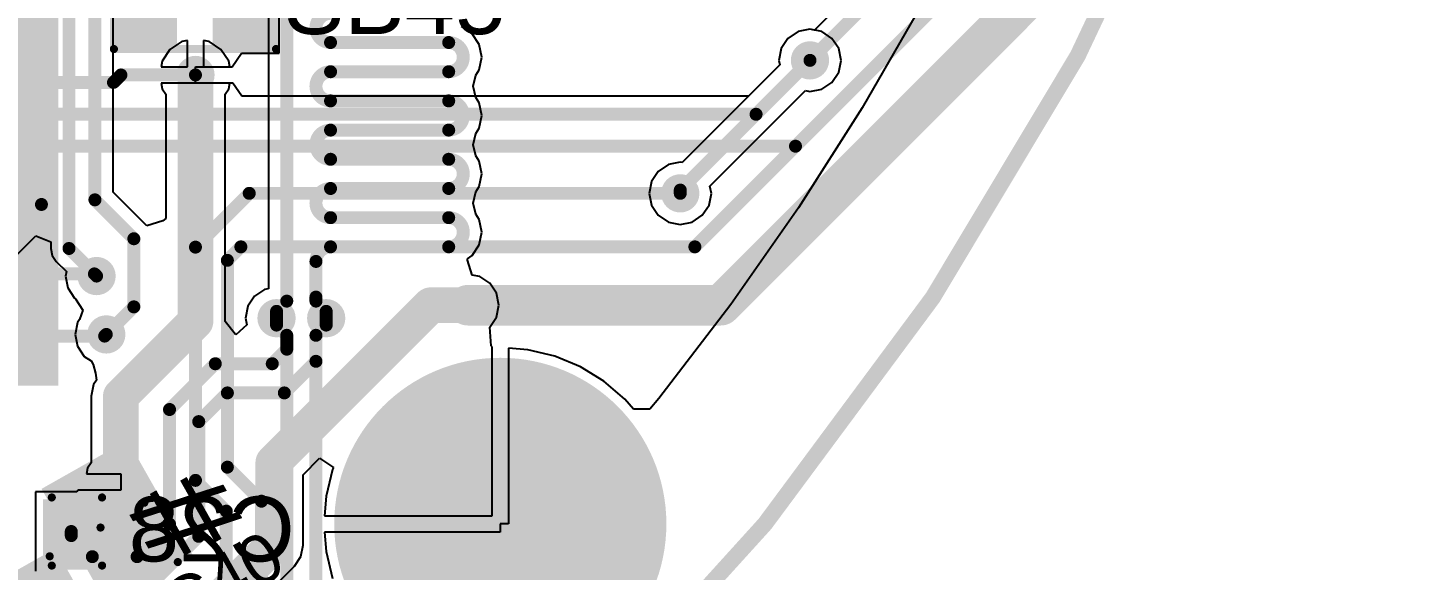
# Model space of a CAD drawing. Header units: millimetres. Extents: x -0.71 to 2.98, y -0.65 to 2.9.
# Drawn here: x 2.117 to 2.978, y -0.025 to 0.309 of the extents above; entities that cross this region are included whole.
import ezdxf

# ---------------------------------------------------------------- set-up
doc = ezdxf.new("R2010")
doc.units = ezdxf.units.MM
doc.header["$MEASUREMENT"] = 0
for name, color, linetype in [('BottomLayer', 5, 'Continuous'), ('BottomOverlay', 54, 'Continuous'), ('BottomPaste', 16, 'Continuous'), ('BottomSolder', 6, 'Continuous'), ('Mechanical2', 216, 'Continuous'), ('MultiLayer', 9, 'Continuous'), ('PadHoleLayer', 156, 'Continuous'), ('TopLayer', 1, 'Continuous'), ('TopOverlay', 2, 'Continuous'), ('TopPaste', 8, 'Continuous'), ('TopSolder', 216, 'Continuous'), ('ViaHoleLayer', 16, 'Continuous')]:
    doc.layers.add(name, color=color, linetype=linetype)
doc.styles.add('Arial', font='', dxfattribs={"height": 0.2})
doc.styles.get('Arial').set_extended_font_data('Arial')

# ---------------------------------------------------------------- blocks, each defined once
blk = doc.blocks.new('CAP_0603_172')
at = {"layer": 'TopLayer'}
for points in [[(-0.015, 0.0175), (-0.015, -0.0175), (-0.045, -0.0175), (-0.045, 0.0175)], [(0.045, 0.0175), (0.045, -0.0175), (0.015, -0.0175), (0.015, 0.0175)]]:
    blk.add_hatch(color=1, dxfattribs=at).paths.add_polyline_path(points)
at = {"layer": 'TopPaste'}
for points in [[(-0.015, 0.0175), (-0.015, -0.0175), (-0.045, -0.0175), (-0.045, 0.0175)], [(0.045, 0.0175), (0.045, -0.0175), (0.015, -0.0175), (0.015, 0.0175)]]:
    blk.add_hatch(color=8, dxfattribs=at).paths.add_polyline_path(points)
at = {"layer": 'TopSolder'}
for points in [[(-0.01264, 0.01986), (-0.01264, -0.01986), (-0.04736, -0.01986), (-0.04736, 0.01986)], [(0.04736, 0.01986), (0.04736, -0.01986), (0.01264, -0.01986), (0.01264, 0.01986)]]:
    blk.add_hatch(color=216, dxfattribs=at).paths.add_polyline_path(points)
at = {"layer": 'TopOverlay', "const_width": 0.005}
for points in [[(-0.049, 0.021), (-0.049, -0.021)], [(-0.049, 0.021), (-0.018, 0.021)], [(0.018, 0.021), (0.049, 0.021)], [(0.049, 0.021), (0.049, -0.021)], [(-0.049, -0.021), (-0.018, -0.021)], [(0.018, -0.021), (0.049, -0.021)]]:
    blk.add_lwpolyline(points, dxfattribs=at)
at = {"layer": 'TopOverlay', "const_width": 0.0025}
for points in [[(-0.05025, 0.021, 1), (-0.04775, 0.021, 1)], [(-0.05025, 0.021, 1), (-0.04775, 0.021, 1)], [(-0.01925, 0.021, 1), (-0.01675, 0.021, 1)], [(0.01675, 0.021, 1), (0.01925, 0.021, 1)], [(0.04775, 0.021, 1), (0.05025, 0.021, 1)], [(0.04775, 0.021, 1), (0.05025, 0.021, 1)], [(-0.05025, -0.021, 1), (-0.04775, -0.021, 1)], [(-0.05025, -0.021, 1), (-0.04775, -0.021, 1)], [(-0.01925, -0.021, 1), (-0.01675, -0.021, 1)], [(0.01675, -0.021, 1), (0.01925, -0.021, 1)], [(0.04775, -0.021, 1), (0.05025, -0.021, 1)], [(0.04775, -0.021, 1), (0.05025, -0.021, 1)]]:
    blk.add_lwpolyline(points, format="xyb", close=True, dxfattribs=at)
blk = doc.blocks.new('CAP_0603_B_178')
at = {"layer": 'BottomLayer'}
for points in [[(-0.045, -0.0175), (-0.045, 0.0175), (-0.015, 0.0175), (-0.015, -0.0175)], [(0.015, -0.0175), (0.015, 0.0175), (0.045, 0.0175), (0.045, -0.0175)]]:
    blk.add_hatch(color=5, dxfattribs=at).paths.add_polyline_path(points)
at = {"layer": 'BottomPaste'}
for points in [[(-0.045, -0.0175), (-0.045, 0.0175), (-0.015, 0.0175), (-0.015, -0.0175)], [(0.015, -0.0175), (0.015, 0.0175), (0.045, 0.0175), (0.045, -0.0175)]]:
    blk.add_hatch(color=16, dxfattribs=at).paths.add_polyline_path(points)
at = {"layer": 'BottomSolder'}
for points in [[(-0.04736, -0.01986), (-0.04736, 0.01986), (-0.01264, 0.01986), (-0.01264, -0.01986)], [(0.01264, -0.01986), (0.01264, 0.01986), (0.04736, 0.01986), (0.04736, -0.01986)]]:
    blk.add_hatch(color=6, dxfattribs=at).paths.add_polyline_path(points)
at = {"layer": 'BottomOverlay', "const_width": 0.005}
for points in [[(-0.018, 0.021), (-0.049, 0.021)], [(-0.049, 0.021), (-0.049, -0.021)], [(0.049, 0.021), (0.018, 0.021)], [(0.049, 0.021), (0.049, -0.021)], [(-0.018, -0.021), (-0.049, -0.021)], [(0.049, -0.021), (0.018, -0.021)]]:
    blk.add_lwpolyline(points, dxfattribs=at)
at = {"layer": 'BottomOverlay', "const_width": 0.0025}
for points in [[(-0.05025, 0.021, 1), (-0.04775, 0.021, 1)], [(-0.05025, 0.021, 1), (-0.04775, 0.021, 1)], [(-0.01925, 0.021, 1), (-0.01675, 0.021, 1)], [(0.01675, 0.021, 1), (0.01925, 0.021, 1)], [(0.04775, 0.021, 1), (0.05025, 0.021, 1)], [(0.04775, 0.021, 1), (0.05025, 0.021, 1)], [(-0.05025, -0.021, 1), (-0.04775, -0.021, 1)], [(-0.05025, -0.021, 1), (-0.04775, -0.021, 1)], [(-0.01925, -0.021, 1), (-0.01675, -0.021, 1)], [(0.01675, -0.021, 1), (0.01925, -0.021, 1)], [(0.04775, -0.021, 1), (0.05025, -0.021, 1)], [(0.04775, -0.021, 1), (0.05025, -0.021, 1)]]:
    blk.add_lwpolyline(points, format="xyb", close=True, dxfattribs=at)
blk = doc.blocks.new('PCM1865DBTR_249')
at = {"layer": 'TopLayer'}
for points in [[(-0.1437, 0.1437), (-0.08465, 0.1437), (-0.08465, 0.13189), (-0.1437, 0.13189)], [(0.1437, 0.13189), (0.08465, 0.13189), (0.08465, 0.1437), (0.1437, 0.1437)], [(-0.1437, 0.12402), (-0.08465, 0.12402), (-0.08465, 0.1122), (-0.1437, 0.1122)], [(0.1437, 0.1122), (0.08465, 0.1122), (0.08465, 0.12402), (0.1437, 0.12402)], [(-0.1437, 0.10433), (-0.08465, 0.10433), (-0.08465, 0.09252), (-0.1437, 0.09252)], [(0.1437, 0.09252), (0.08465, 0.09252), (0.08465, 0.10433), (0.1437, 0.10433)], [(-0.1437, 0.08465), (-0.08465, 0.08465), (-0.08465, 0.07283), (-0.1437, 0.07283)], [(0.1437, 0.07283), (0.08465, 0.07283), (0.08465, 0.08465), (0.1437, 0.08465)], [(-0.1437, 0.06496), (-0.08465, 0.06496), (-0.08465, 0.05315), (-0.1437, 0.05315)], [(0.1437, 0.05315), (0.08465, 0.05315), (0.08465, 0.06496), (0.1437, 0.06496)], [(-0.1437, 0.04528), (-0.08465, 0.04528), (-0.08465, 0.03346), (-0.1437, 0.03346)], [(0.1437, 0.03346), (0.08465, 0.03346), (0.08465, 0.04528), (0.1437, 0.04528)], [(-0.1437, 0.02559), (-0.08465, 0.02559), (-0.08465, 0.01378), (-0.1437, 0.01378)], [(0.1437, 0.01378), (0.08465, 0.01378), (0.08465, 0.02559), (0.1437, 0.02559)], [(-0.1437, 0.00591), (-0.08465, 0.00591), (-0.08465, -0.00591), (-0.1437, -0.00591)], [(0.1437, -0.00591), (0.08465, -0.00591), (0.08465, 0.00591), (0.1437, 0.00591)], [(-0.1437, -0.01378), (-0.08465, -0.01378), (-0.08465, -0.02559), (-0.1437, -0.02559)], [(0.1437, -0.02559), (0.08465, -0.02559), (0.08465, -0.01378), (0.1437, -0.01378)], [(-0.1437, -0.03346), (-0.08465, -0.03346), (-0.08465, -0.04528), (-0.1437, -0.04528)], [(0.1437, -0.04528), (0.08465, -0.04528), (0.08465, -0.03346), (0.1437, -0.03346)], [(-0.1437, -0.05315), (-0.08465, -0.05315), (-0.08465, -0.06496), (-0.1437, -0.06496)], [(0.1437, -0.06496), (0.08465, -0.06496), (0.08465, -0.05315), (0.1437, -0.05315)], [(-0.1437, -0.07283), (-0.08465, -0.07283), (-0.08465, -0.08465), (-0.1437, -0.08465)], [(0.1437, -0.08465), (0.08465, -0.08465), (0.08465, -0.07283), (0.1437, -0.07283)], [(-0.1437, -0.09252), (-0.08465, -0.09252), (-0.08465, -0.10433), (-0.1437, -0.10433)], [(0.1437, -0.10433), (0.08465, -0.10433), (0.08465, -0.09252), (0.1437, -0.09252)], [(-0.1437, -0.1122), (-0.08465, -0.1122), (-0.08465, -0.12402), (-0.1437, -0.12402)], [(0.1437, -0.12402), (0.08465, -0.12402), (0.08465, -0.1122), (0.1437, -0.1122)], [(-0.08465, -0.1437), (-0.1437, -0.1437), (-0.1437, -0.13189), (-0.08465, -0.13189)], [(0.1437, -0.1437), (0.08465, -0.1437), (0.08465, -0.13189), (0.1437, -0.13189)]]:
    blk.add_hatch(color=1, dxfattribs=at).paths.add_polyline_path(points)
at = {"layer": 'TopPaste'}
for points in [[(-0.1437, 0.1437), (-0.08465, 0.1437), (-0.08465, 0.13189), (-0.1437, 0.13189)], [(0.1437, 0.13189), (0.08465, 0.13189), (0.08465, 0.1437), (0.1437, 0.1437)], [(-0.1437, 0.12402), (-0.08465, 0.12402), (-0.08465, 0.1122), (-0.1437, 0.1122)], [(0.1437, 0.1122), (0.08465, 0.1122), (0.08465, 0.12402), (0.1437, 0.12402)], [(-0.1437, 0.10433), (-0.08465, 0.10433), (-0.08465, 0.09252), (-0.1437, 0.09252)], [(0.1437, 0.09252), (0.08465, 0.09252), (0.08465, 0.10433), (0.1437, 0.10433)], [(-0.1437, 0.08465), (-0.08465, 0.08465), (-0.08465, 0.07283), (-0.1437, 0.07283)], [(0.1437, 0.07283), (0.08465, 0.07283), (0.08465, 0.08465), (0.1437, 0.08465)], [(-0.1437, 0.06496), (-0.08465, 0.06496), (-0.08465, 0.05315), (-0.1437, 0.05315)], [(0.1437, 0.05315), (0.08465, 0.05315), (0.08465, 0.06496), (0.1437, 0.06496)], [(-0.1437, 0.04528), (-0.08465, 0.04528), (-0.08465, 0.03346), (-0.1437, 0.03346)], [(0.1437, 0.03346), (0.08465, 0.03346), (0.08465, 0.04528), (0.1437, 0.04528)], [(-0.1437, 0.02559), (-0.08465, 0.02559), (-0.08465, 0.01378), (-0.1437, 0.01378)], [(0.1437, 0.01378), (0.08465, 0.01378), (0.08465, 0.02559), (0.1437, 0.02559)], [(-0.1437, 0.00591), (-0.08465, 0.00591), (-0.08465, -0.00591), (-0.1437, -0.00591)], [(0.1437, -0.00591), (0.08465, -0.00591), (0.08465, 0.00591), (0.1437, 0.00591)], [(-0.1437, -0.01378), (-0.08465, -0.01378), (-0.08465, -0.02559), (-0.1437, -0.02559)], [(0.1437, -0.02559), (0.08465, -0.02559), (0.08465, -0.01378), (0.1437, -0.01378)], [(-0.1437, -0.03346), (-0.08465, -0.03346), (-0.08465, -0.04528), (-0.1437, -0.04528)], [(0.1437, -0.04528), (0.08465, -0.04528), (0.08465, -0.03346), (0.1437, -0.03346)], [(-0.1437, -0.05315), (-0.08465, -0.05315), (-0.08465, -0.06496), (-0.1437, -0.06496)], [(0.1437, -0.06496), (0.08465, -0.06496), (0.08465, -0.05315), (0.1437, -0.05315)], [(-0.1437, -0.07283), (-0.08465, -0.07283), (-0.08465, -0.08465), (-0.1437, -0.08465)], [(0.1437, -0.08465), (0.08465, -0.08465), (0.08465, -0.07283), (0.1437, -0.07283)], [(-0.1437, -0.09252), (-0.08465, -0.09252), (-0.08465, -0.10433), (-0.1437, -0.10433)], [(0.1437, -0.10433), (0.08465, -0.10433), (0.08465, -0.09252), (0.1437, -0.09252)], [(-0.1437, -0.1122), (-0.08465, -0.1122), (-0.08465, -0.12402), (-0.1437, -0.12402)], [(0.1437, -0.12402), (0.08465, -0.12402), (0.08465, -0.1122), (0.1437, -0.1122)], [(-0.08465, -0.1437), (-0.1437, -0.1437), (-0.1437, -0.13189), (-0.08465, -0.13189)], [(0.1437, -0.1437), (0.08465, -0.1437), (0.08465, -0.13189), (0.1437, -0.13189)]]:
    blk.add_hatch(color=8, dxfattribs=at).paths.add_polyline_path(points)
at = {"layer": 'TopSolder'}
for points in [[(-0.1477, 0.1477), (-0.08065, 0.1477), (-0.08065, 0.12789), (-0.1477, 0.12789)], [(0.1477, 0.12789), (0.08065, 0.12789), (0.08065, 0.1477), (0.1477, 0.1477)], [(-0.1477, 0.12802), (-0.08065, 0.12802), (-0.08065, 0.1082), (-0.1477, 0.1082)], [(0.1477, 0.1082), (0.08065, 0.1082), (0.08065, 0.12802), (0.1477, 0.12802)], [(-0.1477, 0.10833), (-0.08065, 0.10833), (-0.08065, 0.08852), (-0.1477, 0.08852)], [(0.1477, 0.08852), (0.08065, 0.08852), (0.08065, 0.10833), (0.1477, 0.10833)], [(-0.1477, 0.08865), (-0.08065, 0.08865), (-0.08065, 0.06883), (-0.1477, 0.06883)], [(0.1477, 0.06883), (0.08065, 0.06883), (0.08065, 0.08865), (0.1477, 0.08865)], [(-0.1477, 0.06896), (-0.08065, 0.06896), (-0.08065, 0.04915), (-0.1477, 0.04915)], [(0.1477, 0.04915), (0.08065, 0.04915), (0.08065, 0.06896), (0.1477, 0.06896)], [(-0.1477, 0.04928), (-0.08065, 0.04928), (-0.08065, 0.02946), (-0.1477, 0.02946)], [(0.1477, 0.02946), (0.08065, 0.02946), (0.08065, 0.04928), (0.1477, 0.04928)], [(-0.1477, 0.02959), (-0.08065, 0.02959), (-0.08065, 0.00978), (-0.1477, 0.00978)], [(0.1477, 0.00978), (0.08065, 0.00978), (0.08065, 0.02959), (0.1477, 0.02959)], [(-0.1477, 0.00991), (-0.08065, 0.00991), (-0.08065, -0.00991), (-0.1477, -0.00991)], [(0.1477, -0.00991), (0.08065, -0.00991), (0.08065, 0.00991), (0.1477, 0.00991)], [(-0.1477, -0.00978), (-0.08065, -0.00978), (-0.08065, -0.02959), (-0.1477, -0.02959)], [(0.1477, -0.02959), (0.08065, -0.02959), (0.08065, -0.00978), (0.1477, -0.00978)], [(-0.1477, -0.02946), (-0.08065, -0.02946), (-0.08065, -0.04928), (-0.1477, -0.04928)], [(0.1477, -0.04928), (0.08065, -0.04928), (0.08065, -0.02946), (0.1477, -0.02946)], [(-0.1477, -0.04915), (-0.08065, -0.04915), (-0.08065, -0.06896), (-0.1477, -0.06896)], [(0.1477, -0.06896), (0.08065, -0.06896), (0.08065, -0.04915), (0.1477, -0.04915)], [(-0.1477, -0.06883), (-0.08065, -0.06883), (-0.08065, -0.08865), (-0.1477, -0.08865)], [(0.1477, -0.08865), (0.08065, -0.08865), (0.08065, -0.06883), (0.1477, -0.06883)], [(-0.1477, -0.08852), (-0.08065, -0.08852), (-0.08065, -0.10833), (-0.1477, -0.10833)], [(0.1477, -0.10833), (0.08065, -0.10833), (0.08065, -0.08852), (0.1477, -0.08852)], [(-0.1477, -0.1082), (-0.08065, -0.1082), (-0.08065, -0.12802), (-0.1477, -0.12802)], [(0.1477, -0.12802), (0.08065, -0.12802), (0.08065, -0.1082), (0.1477, -0.1082)], [(-0.08065, -0.1477), (-0.1477, -0.1477), (-0.1477, -0.12789), (-0.08065, -0.12789)], [(0.1477, -0.1477), (0.08065, -0.1477), (0.08065, -0.12789), (0.1477, -0.12789)]]:
    blk.add_hatch(color=216, dxfattribs=at).paths.add_polyline_path(points)
at = {"layer": 'TopOverlay', "const_width": 0.005}
for points in [[(-0.08, 0.155), (0.078, 0.155)], [(-0.08, -0.155), (0.078, -0.155)]]:
    blk.add_lwpolyline(points, dxfattribs=at)
at = {"layer": 'TopOverlay'}
for points, const_width in [([(-0.08125, 0.155, 1), (-0.07875, 0.155, 1)], 0.0025), ([(0.07675, 0.155, 1), (0.07925, 0.155, 1)], 0.0025), ([(-0.15257, 0.1428, 1), (-0.15978, 0.1428, 1)], 0.01), ([(-0.16228, 0.1428, 1), (-0.15728, 0.1428, 1)], 0.005), ([(-0.15507, 0.1428, 1), (-0.15007, 0.1428, 1)], 0.005), ([(-0.08125, -0.155, 1), (-0.07875, -0.155, 1)], 0.0025), ([(0.07675, -0.155, 1), (0.07925, -0.155, 1)], 0.0025)]:
    blk.add_lwpolyline(points, format="xyb", close=True, dxfattribs=dict(at, const_width=const_width))
blk = doc.blocks.new('SOLDER_BRIDGE_258')
at = {"layer": 'TopLayer'}
for points in [[(-0.045, -0.0175), (-0.045, 0.0175), (-0.015, 0.0175), (-0.015, -0.0175)], [(0.015, -0.0175), (0.015, 0.0175), (0.045, 0.0175), (0.045, -0.0175)]]:
    blk.add_hatch(color=1, dxfattribs=at).paths.add_polyline_path(points)
at = {"layer": 'TopPaste'}
for points in [[(-0.045, -0.0175), (-0.045, 0.0175), (-0.015, 0.0175), (-0.015, -0.0175)], [(0.015, -0.0175), (0.015, 0.0175), (0.045, 0.0175), (0.045, -0.0175)]]:
    blk.add_hatch(color=8, dxfattribs=at).paths.add_polyline_path(points)
at = {"layer": 'TopSolder'}
for points in [[(-0.049, -0.0215), (-0.049, 0.0215), (-0.011, 0.0215), (-0.011, -0.0215)], [(0.011, -0.0215), (0.011, 0.0215), (0.049, 0.0215), (0.049, -0.0215)]]:
    blk.add_hatch(color=216, dxfattribs=at).paths.add_polyline_path(points)
at = {"layer": 'TopOverlay', "const_width": 0.005}
for points in [[(-0.05, 0.022), (-0.05, -0.022)], [(0.05, 0.022), (-0.05, 0.022)], [(0.05, 0.022), (0.05, -0.022)], [(0.05, -0.022), (-0.05, -0.022)]]:
    blk.add_lwpolyline(points, dxfattribs=at)
at = {"layer": 'TopOverlay', "const_width": 0.0025}
for points in [[(-0.05125, 0.022, 1), (-0.04875, 0.022, 1)], [(-0.05125, 0.022, 1), (-0.04875, 0.022, 1)], [(0.04875, 0.022, 1), (0.05125, 0.022, 1)], [(0.04875, 0.022, 1), (0.05125, 0.022, 1)], [(-0.05125, -0.022, 1), (-0.04875, -0.022, 1)], [(-0.05125, -0.022, 1), (-0.04875, -0.022, 1)], [(0.04875, -0.022, 1), (0.05125, -0.022, 1)], [(0.04875, -0.022, 1), (0.05125, -0.022, 1)]]:
    blk.add_lwpolyline(points, format="xyb", close=True, dxfattribs=at)

msp = doc.modelspace()

# ---------------------------------------------------------------- hatches: boundary and pattern name
at = {"layer": 'BottomLayer'}
h = msp.add_hatch(color=5, dxfattribs=at)
edge = h.paths.add_edge_path()
edge.add_arc((2.599, 0.289), 0.01181, 0, 360)
h = msp.add_hatch(color=5, dxfattribs=at)
edge = h.paths.add_edge_path()
edge.add_arc((2.22, 0.28), 0.01181, 0, 360)
h = msp.add_hatch(color=5, dxfattribs=at)
edge = h.paths.add_edge_path()
edge.add_arc((2.519, 0.207), 0.01181, 0, 360)
h = msp.add_hatch(color=5, dxfattribs=at)
edge = h.paths.add_edge_path()
edge.add_arc((2.159, 0.156), 0.01181, 0, 360)
h = msp.add_hatch(color=5, dxfattribs=at)
edge = h.paths.add_edge_path()
edge.add_arc((2.388, 0.138), 0.01181, 0, 360)
h = msp.add_hatch(color=5, dxfattribs=at)
edge = h.paths.add_edge_path()
edge.add_arc((2.27, 0.13), 0.01181, 0, 360)
h = msp.add_hatch(color=5, dxfattribs=at)
edge = h.paths.add_edge_path()
edge.add_arc((2.30062, 0.13), 0.01181, 0, 360)
h = msp.add_hatch(color=5, dxfattribs=at)
edge = h.paths.add_edge_path()
edge.add_arc((2.165, 0.12), 0.01181, 0, 360)
h = msp.add_hatch(color=5, dxfattribs=at)
edge = h.paths.add_edge_path()
edge.add_arc((2.408, 0.00315), 0.09843, 0, 360)
h = msp.add_hatch(color=5, dxfattribs=at)
edge = h.paths.add_edge_path()
edge.add_arc((2.174, 0.029), 0.01181, 0, 360)
at = {"layer": 'BottomSolder'}
h = msp.add_hatch(color=6, dxfattribs=at)
edge = h.paths.add_edge_path()
edge.add_arc((2.599, 0.289), 0.00791, 0, 360)
h = msp.add_hatch(color=6, dxfattribs=at)
edge = h.paths.add_edge_path()
edge.add_arc((2.22, 0.28), 0.00791, 0, 360)
h = msp.add_hatch(color=6, dxfattribs=at)
edge = h.paths.add_edge_path()
edge.add_arc((2.519, 0.207), 0.00791, 0, 360)
h = msp.add_hatch(color=6, dxfattribs=at)
edge = h.paths.add_edge_path()
edge.add_arc((2.159, 0.156), 0.00791, 0, 360)
h = msp.add_hatch(color=6, dxfattribs=at)
edge = h.paths.add_edge_path()
edge.add_arc((2.27, 0.13), 0.00791, 0, 360)
h = msp.add_hatch(color=6, dxfattribs=at)
edge = h.paths.add_edge_path()
edge.add_arc((2.30062, 0.13), 0.00791, 0, 360)
h = msp.add_hatch(color=6, dxfattribs=at)
edge = h.paths.add_edge_path()
edge.add_arc((2.388, 0.138), 0.00791, 0, 360)
h = msp.add_hatch(color=6, dxfattribs=at)
edge = h.paths.add_edge_path()
edge.add_arc((2.165, 0.12), 0.00791, 0, 360)
h = msp.add_hatch(color=6, dxfattribs=at)
edge = h.paths.add_edge_path()
edge.add_arc((2.408, 0.00315), 0.10243, 0, 360)
h = msp.add_hatch(color=6, dxfattribs=at)
edge = h.paths.add_edge_path()
edge.add_arc((2.174, 0.029), 0.00791, 0, 360)
at = {"layer": 'MultiLayer'}
h = msp.add_hatch(color=9, dxfattribs=at)
edge = h.paths.add_edge_path()
edge.add_arc((2.408, 0.00315), 0.09843, 0, 360)
at = {"layer": 'PadHoleLayer'}
h = msp.add_hatch(color=156, dxfattribs=at)
edge = h.paths.add_edge_path()
edge.add_arc((2.408, 0.00315), 0.05906, 0, 360)
at = {"layer": 'TopLayer'}
h = msp.add_hatch(color=1, dxfattribs=at)
edge = h.paths.add_edge_path()
edge.add_arc((2.599, 0.289), 0.01181, 0, 360)
h = msp.add_hatch(color=1, dxfattribs=at)
edge = h.paths.add_edge_path()
edge.add_arc((2.22, 0.28), 0.01181, 0, 360)
h = msp.add_hatch(color=1, dxfattribs=at)
edge = h.paths.add_edge_path()
edge.add_arc((2.519, 0.207), 0.01181, 0, 360)
h = msp.add_hatch(color=1, dxfattribs=at)
edge = h.paths.add_edge_path()
edge.add_arc((2.159, 0.156), 0.01181, 0, 360)
h = msp.add_hatch(color=1, dxfattribs=at)
edge = h.paths.add_edge_path()
edge.add_arc((2.388, 0.138), 0.01181, 0, 360)
h = msp.add_hatch(color=1, dxfattribs=at)
edge = h.paths.add_edge_path()
edge.add_arc((2.27, 0.13), 0.01181, 0, 360)
h = msp.add_hatch(color=1, dxfattribs=at)
edge = h.paths.add_edge_path()
edge.add_arc((2.30062, 0.13), 0.01181, 0, 360)
h = msp.add_hatch(color=1, dxfattribs=at)
edge = h.paths.add_edge_path()
edge.add_arc((2.165, 0.12), 0.01181, 0, 360)
h = msp.add_hatch(color=1, dxfattribs=at)
edge = h.paths.add_edge_path()
edge.add_arc((2.408, 0.00315), 0.09843, 0, 360)
for points in [[(2.16689, -0.04457), (2.21803, -0.01563), (2.17817, 0.05481), (2.12703, 0.02587)], [(2.203, -0.113), (2.22235, -0.10205), (2.14441, 0.03571), (2.12506, 0.02476)], [(2.15776, -0.14205), (2.19379, -0.12166), (2.13331, -0.01475), (2.09727, -0.03514)]]:
    msp.add_hatch(color=1, dxfattribs=at).paths.add_polyline_path(points)
h = msp.add_hatch(color=1, dxfattribs=at)
edge = h.paths.add_edge_path()
edge.add_arc((2.174, 0.029), 0.01181, 0, 360)
at = {"layer": 'TopSolder'}
h = msp.add_hatch(color=216, dxfattribs=at)
edge = h.paths.add_edge_path()
edge.add_arc((2.599, 0.289), 0.00791, 0, 360)
h = msp.add_hatch(color=216, dxfattribs=at)
edge = h.paths.add_edge_path()
edge.add_arc((2.22, 0.28), 0.00791, 0, 360)
h = msp.add_hatch(color=216, dxfattribs=at)
edge = h.paths.add_edge_path()
edge.add_arc((2.519, 0.207), 0.00791, 0, 360)
h = msp.add_hatch(color=216, dxfattribs=at)
edge = h.paths.add_edge_path()
edge.add_arc((2.159, 0.156), 0.00791, 0, 360)
h = msp.add_hatch(color=216, dxfattribs=at)
edge = h.paths.add_edge_path()
edge.add_arc((2.27, 0.13), 0.00791, 0, 360)
h = msp.add_hatch(color=216, dxfattribs=at)
edge = h.paths.add_edge_path()
edge.add_arc((2.30062, 0.13), 0.00791, 0, 360)
h = msp.add_hatch(color=216, dxfattribs=at)
edge = h.paths.add_edge_path()
edge.add_arc((2.388, 0.138), 0.00791, 0, 360)
h = msp.add_hatch(color=216, dxfattribs=at)
edge = h.paths.add_edge_path()
edge.add_arc((2.165, 0.12), 0.00791, 0, 360)
h = msp.add_hatch(color=216, dxfattribs=at)
edge = h.paths.add_edge_path()
edge.add_arc((2.408, 0.00315), 0.10243, 0, 360)
h = msp.add_hatch(color=216, dxfattribs=at)
edge = h.paths.add_edge_path()
edge.add_arc((2.174, 0.029), 0.00791, 0, 360)
at = {"layer": 'ViaHoleLayer'}
h = msp.add_hatch(color=16, dxfattribs=at)
edge = h.paths.add_edge_path()
edge.add_arc((2.599, 0.289), 0.00591, 0, 360)
h = msp.add_hatch(color=16, dxfattribs=at)
edge = h.paths.add_edge_path()
edge.add_arc((2.22, 0.28), 0.00591, 0, 360)
h = msp.add_hatch(color=16, dxfattribs=at)
edge = h.paths.add_edge_path()
edge.add_arc((2.519, 0.207), 0.00591, 0, 360)
h = msp.add_hatch(color=16, dxfattribs=at)
edge = h.paths.add_edge_path()
edge.add_arc((2.159, 0.156), 0.00591, 0, 360)
h = msp.add_hatch(color=16, dxfattribs=at)
edge = h.paths.add_edge_path()
edge.add_arc((2.388, 0.138), 0.00591, 0, 360)
h = msp.add_hatch(color=16, dxfattribs=at)
edge = h.paths.add_edge_path()
edge.add_arc((2.27, 0.13), 0.00591, 0, 360)
h = msp.add_hatch(color=16, dxfattribs=at)
edge = h.paths.add_edge_path()
edge.add_arc((2.30062, 0.13), 0.00591, 0, 360)
h = msp.add_hatch(color=16, dxfattribs=at)
edge = h.paths.add_edge_path()
edge.add_arc((2.165, 0.12), 0.00591, 0, 360)
h = msp.add_hatch(color=16, dxfattribs=at)
edge = h.paths.add_edge_path()
edge.add_arc((2.174, 0.029), 0.00591, 0, 360)

# ---------------------------------------------------------------- linework, layer by layer
at = {"layer": 'BottomLayer'}
for p, q in [((2.16922, 0.20765), (2.16922, 1.43314)), ((2.2651, 0.69304), (2.2651, 0.1482)), ((2.66762, 0.32282), (2.63115, 0.25965)), ((2.38526, 0.30899), (2.38399, 0.30984)), ((2.3906, 0.30542), (2.38526, 0.30899)), ((2.39502, 0.2988), (2.3906, 0.30542)), ((2.58544, 0.30256), (2.58128, 0.29634)), ((2.59166, 0.30672), (2.58544, 0.30256)), ((2.599, 0.30818), (2.59166, 0.30672)), ((2.60634, 0.30672), (2.599, 0.30818)), ((2.61256, 0.30256), (2.60634, 0.30672)), ((2.61672, 0.29634), (2.61256, 0.30256)), ((2.20428, 0.29572), (2.19945, 0.28851)), ((2.21149, 0.30055), (2.20428, 0.29572)), ((2.215, 0.30124), (2.21149, 0.30055)), ((2.215, 0.285), (2.215, 0.30124)), ((2.22851, 0.30055), (2.225, 0.30124)), ((2.225, 0.30124), (2.225, 0.285)), ((2.23572, 0.29572), (2.22851, 0.30055)), ((2.24055, 0.28851), (2.23572, 0.29572)), ((2.39658, 0.291), (2.39502, 0.2988)), ((2.58128, 0.29634), (2.57982, 0.289)), ((2.61818, 0.289), (2.61672, 0.29634)), ((2.19945, 0.28851), (2.19876, 0.285)), ((2.19876, 0.285), (2.215, 0.285)), ((2.225, 0.285), (2.24124, 0.285)), ((2.24124, 0.285), (2.24055, 0.28851)), ((2.39502, 0.2832), (2.39658, 0.291)), ((2.58037, 0.28623), (2.5201, 0.22596)), ((2.57982, 0.289), (2.58037, 0.28623)), ((2.61672, 0.28166), (2.61818, 0.289)), ((2.39137, 0.273), (2.39285, 0.27994)), ((2.39285, 0.27994), (2.39502, 0.2832)), ((2.61256, 0.27544), (2.61672, 0.28166)), ((2.24124, 0.275), (2.19876, 0.275)), ((2.19876, 0.275), (2.19945, 0.27149)), ((2.19945, 0.27149), (2.20165, 0.26821)), ((2.20165, 0.26821), (2.20165, 0.19154)), ((2.23835, 0.26821), (2.24055, 0.27149)), ((2.23835, 0.128), (2.23835, 0.26821)), ((2.24055, 0.27149), (2.24124, 0.275)), ((2.39285, 0.26606), (2.39137, 0.273)), ((2.5373, 0.21144), (2.59623, 0.27037)), ((2.59623, 0.27037), (2.599, 0.26982)), ((2.599, 0.26982), (2.60634, 0.27128)), ((2.60634, 0.27128), (2.61256, 0.27544)), ((2.39502, 0.2628), (2.39285, 0.26606)), ((2.39658, 0.255), (2.39502, 0.2628)), ((2.63115, 0.25965), (2.59195, 0.19812)), ((2.39502, 0.2472), (2.39658, 0.255)), ((2.39137, 0.237), (2.39285, 0.24394)), ((2.39285, 0.24394), (2.39502, 0.2472)), ((2.39285, 0.23006), (2.39137, 0.237)), ((2.39502, 0.2268), (2.39285, 0.23006)), ((2.39658, 0.219), (2.39502, 0.2268)), ((2.51166, 0.22472), (2.50544, 0.22056)), ((2.519, 0.22618), (2.51166, 0.22472)), ((2.5201, 0.22596), (2.519, 0.22618)), ((2.39502, 0.2112), (2.39658, 0.219)), ((2.50544, 0.22056), (2.50128, 0.21434)), ((2.18993, 0.18693), (2.16922, 0.20765)), ((2.39137, 0.201), (2.39285, 0.20794)), ((2.39285, 0.20794), (2.39502, 0.2112)), ((2.50128, 0.21434), (2.49982, 0.207)), ((2.49982, 0.207), (2.50128, 0.19966)), ((2.53672, 0.19966), (2.53818, 0.207)), ((2.53818, 0.207), (2.5373, 0.21144)), ((2.39285, 0.19406), (2.39137, 0.201)), ((2.50128, 0.19966), (2.50544, 0.19344)), ((2.53256, 0.19344), (2.53672, 0.19966)), ((2.19982, 0.19013), (2.18993, 0.18693)), ((2.20165, 0.19154), (2.19982, 0.19013)), ((2.39502, 0.1908), (2.39285, 0.19406)), ((2.39658, 0.183), (2.39502, 0.1908)), ((2.50544, 0.19344), (2.51166, 0.18928)), ((2.52634, 0.18928), (2.53256, 0.19344)), ((2.59195, 0.19812), (2.55011, 0.13836)), ((2.18993, 0.18693), (2.18993, 0.18693)), ((2.39502, 0.1752), (2.39658, 0.183)), ((2.51166, 0.18928), (2.519, 0.18782)), ((2.519, 0.18782), (2.52634, 0.18928)), ((2.10879, 0.16807), (2.12155, 0.18083)), ((2.12155, 0.18083), (2.13078, 0.177)), ((2.13078, 0.177), (2.13078, 0.173)), ((2.13078, 0.173), (2.13078, 0.173)), ((2.13078, 0.173), (2.13164, 0.16871)), ((2.3906, 0.16858), (2.39502, 0.1752)), ((2.13164, 0.16871), (2.13407, 0.16507)), ((2.13407, 0.16507), (2.14037, 0.15877)), ((2.38772, 0.16665), (2.3906, 0.16858)), ((2.38775, 0.16569), (2.38772, 0.16665)), ((2.39073, 0.15664), (2.38775, 0.16569)), ((2.14037, 0.15877), (2.13982, 0.156)), ((2.13982, 0.156), (2.14128, 0.14866)), ((2.39534, 0.15572), (2.39073, 0.15664)), ((2.40156, 0.15156), (2.39534, 0.15572)), ((2.14128, 0.14866), (2.14544, 0.14244)), ((2.26266, 0.14772), (2.25644, 0.14356)), ((2.2651, 0.1482), (2.26266, 0.14772)), ((2.40572, 0.14534), (2.40156, 0.15156)), ((2.14544, 0.14244), (2.14608, 0.14201)), ((2.14608, 0.14201), (2.15053, 0.13499)), ((2.25644, 0.14356), (2.25228, 0.13734)), ((2.40718, 0.138), (2.40572, 0.14534)), ((2.40572, 0.13066), (2.40718, 0.138)), ((2.55011, 0.13836), (2.5057, 0.08049)), ((2.15053, 0.13499), (2.14855, 0.12924)), ((2.25228, 0.13734), (2.25082, 0.13)), ((2.25082, 0.13), (2.25162, 0.12596)), ((2.40156, 0.12444), (2.40572, 0.13066)), ((2.14728, 0.12734), (2.14582, 0.12)), ((2.14855, 0.12924), (2.14728, 0.12734)), ((2.24462, 0.11986), (2.23835, 0.128)), ((2.25162, 0.12596), (2.24485, 0.11975)), ((2.40246, 0.11301), (2.40156, 0.12444)), ((2.14582, 0.12), (2.14728, 0.11266)), ((2.14728, 0.11266), (2.15144, 0.10644)), ((2.24485, 0.11975), (2.24462, 0.11986)), ((2.403, 0.11232), (2.40246, 0.11301)), ((2.403, 0.00815), (2.403, 0.11232)), ((2.15144, 0.10644), (2.15558, 0.10367)), ((2.15558, 0.10367), (2.15691, 0.10155)), ((2.42502, 0.11057), (2.413, 0.11152)), ((2.413, 0.11152), (2.413, 0.00315)), ((2.44161, 0.10659), (2.42502, 0.11057)), ((2.45738, 0.10006), (2.44161, 0.10659)), ((2.15691, 0.10155), (2.15841, 0.09605)), ((2.15841, 0.09605), (2.15892, 0.09183)), ((2.47193, 0.09114), (2.45738, 0.10006)), ((2.15704, 0.08902), (2.15565, 0.082)), ((2.15892, 0.09183), (2.15704, 0.08902)), ((2.48491, 0.08006), (2.47193, 0.09114)), ((2.15565, 0.082), (2.15565, 0.04079)), ((2.49019, 0.07387), (2.48491, 0.08006)), ((2.5057, 0.08049), (2.50019, 0.07392)), ((2.50019, 0.07392), (2.49019, 0.07387)), ((2.28635, 0.0334), (2.29659, 0.04363)), ((2.29659, 0.04363), (2.30506, 0.03797)), ((2.15345, 0.03751), (2.15276, 0.034)), ((2.15565, 0.04079), (2.15345, 0.03751)), ((2.30456, 0.03676), (2.30058, 0.02017)), ((2.30506, 0.03797), (2.30456, 0.03676)), ((2.15276, 0.034), (2.174, 0.034)), ((2.174, 0.034), (2.174, 0.024)), ((2.28635, -0.01), (2.28635, 0.0334)), ((2.14679, 0.02295), (2.12139, 0.02295)), ((2.12139, 0.02295), (2.12139, -0.02605)), ((2.14766, 0.024), (2.14679, 0.02295)), ((2.174, 0.024), (2.14766, 0.024)), ((2.30058, 0.02017), (2.29964, 0.00815)), ((2.29964, 0.00815), (2.403, 0.00815)), ((2.413, 0.00315), (2.408, 0.00315)), ((2.408, 0.00315), (2.408, -0.00185)), ((2.408, -0.00185), (2.29964, -0.00185)), ((2.29964, -0.00185), (2.30058, -0.01386)), ((2.28098, -0.02298), (2.28496, -0.01702)), ((2.28496, -0.01702), (2.28635, -0.01)), ((2.30058, -0.01386), (2.30456, -0.03046)), ((2.19398, -0.10998), (2.28098, -0.02298))]:
    msp.add_line(p, q, dxfattribs=at)
for points, const_width in [([(2.158, 0.203), (2.158, 1.817)], 0.008), ([(2.142, 0.173), (2.142, 1.809)], 0.008), ([(2.125, 0.20014), (2.125, 1.775)], 0.008), ([(2.27631, 0.14054), (2.27631, 0.69769)], 0.008), ([(2.30331, 0.3), (2.37618, 0.3)], 0.008), ([(2.519, 0.209), (2.599, 0.289)], 0.008), ([(2.22, 0.128), (2.22, 0.28)], 0.022), ([(2.30331, 0.282), (2.37618, 0.282)], 0.008), ([(2.30331, 0.264), (2.37618, 0.264)], 0.008), ([(2.30331, 0.246), (2.37618, 0.246)], 0.008), ([(2.30331, 0.228), (2.37618, 0.228)], 0.008), ([(2.158, 0.203), (2.182, 0.179)], 0.008), ([(2.30331, 0.21), (2.37618, 0.21)], 0.008), ([(2.519, 0.207), (2.519, 0.209)], 0.008), ([(2.10086, 0.176), (2.125, 0.20014)], 0.008), ([(2.30331, 0.192), (2.37618, 0.192)], 0.008), ([(2.182, 0.137), (2.182, 0.179)], 0.008), ([(2.142, 0.173), (2.159, 0.156)], 0.008), ([(2.30331, 0.174), (2.37618, 0.174)], 0.008), ([(2.29431, 0.143), (2.29431, 0.165)], 0.008), ([(2.268, 0.041), (2.365, 0.138)], 0.022), ([(2.29431, 0.14054), (2.29431, 0.143)], 0.008), ([(2.365, 0.138), (2.388, 0.138)], 0.022), ([(2.165, 0.12), (2.182, 0.137)], 0.008), ([(2.174, 0.082), (2.22, 0.128)], 0.022), ([(2.27, 0.13423), (2.27631, 0.14054)], 0.008), ([(2.27, 0.13), (2.27, 0.13423)], 0.008), ([(2.29431, 0.14054), (2.30062, 0.13423)], 0.008), ([(2.30062, 0.13), (2.30062, 0.13423)], 0.008), ([(2.27, 0.12577), (2.27, 0.13)], 0.008), ([(2.27, 0.12577), (2.27631, 0.11946)], 0.008), ([(2.29431, 0.11946), (2.30062, 0.12577)], 0.008), ([(2.30062, 0.12577), (2.30062, 0.13)], 0.008), ([(2.27631, 0.11088), (2.27631, 0.11946)], 0.008), ([(2.29431, 0.10342), (2.29431, 0.11946)], 0.008), ([(2.26736, 0.10192), (2.27631, 0.11088)], 0.008), ([(2.204, 0.07369), (2.23223, 0.10192)], 0.008), ([(2.23223, 0.10192), (2.26736, 0.10192)], 0.008), ([(2.27481, 0.08392), (2.29431, 0.10342)], 0.008), ([(2.174, 0.029), (2.174, 0.082)], 0.022), ([(2.222, 0.06623), (2.23969, 0.08392)], 0.008), ([(2.23969, 0.08392), (2.27481, 0.08392)], 0.008), ([(2.204, 0.00295), (2.204, 0.07369)], 0.008), ([(2.222, -0.00451), (2.222, 0.06623)], 0.008), ([(2.268, -0.01), (2.268, 0.041)], 0.022), ([(2.14339, -0.00405), (2.14339, -0.00155)], 0.008), ([(2.181, -0.097), (2.268, -0.01)], 0.022), ([(2.184, -0.01705), (2.204, 0.00295)], 0.008), ([(2.14339, -0.00405), (2.15639, -0.01705)], 0.008), ([(2.19146, -0.03505), (2.222, -0.00451)], 0.008), ([(2.15639, -0.01705), (2.184, -0.01705)], 0.008)]:
    msp.add_lwpolyline(points, dxfattribs=dict(at, const_width=const_width))
at = {"layer": 'BottomLayer', "const_width": 0.008}
for points in [[(2.30331, 0.3, -1), (2.30331, 0.318)], [(2.37618, 0.3, -1), (2.37618, 0.282)], [(2.30331, 0.264, -1), (2.30331, 0.282)], [(2.37618, 0.264, -1), (2.37618, 0.246)], [(2.30331, 0.228, -1), (2.30331, 0.246)], [(2.37618, 0.228, -1), (2.37618, 0.21)], [(2.30331, 0.192, -1), (2.30331, 0.21)], [(2.37618, 0.192, -1), (2.37618, 0.174)], [(2.29431, 0.165, -0.414214), (2.30331, 0.174)]]:
    msp.add_lwpolyline(points, format="xyb", dxfattribs=at)
at = {"layer": 'BottomLayer'}
for points, const_width in [([(2.30131, 0.3, 1), (2.30531, 0.3, 1)], 0.004), ([(2.30131, 0.3, 1), (2.30531, 0.3, 1)], 0.004), ([(2.37418, 0.3, 1), (2.37818, 0.3, 1)], 0.004), ([(2.37418, 0.3, 1), (2.37818, 0.3, 1)], 0.004), ([(2.597, 0.289, 1), (2.601, 0.289, 1)], 0.004), ([(2.2145, 0.28, 1), (2.2255, 0.28, 1)], 0.011), ([(2.30131, 0.282, 1), (2.30531, 0.282, 1)], 0.004), ([(2.30131, 0.282, 1), (2.30531, 0.282, 1)], 0.004), ([(2.37418, 0.282, 1), (2.37818, 0.282, 1)], 0.004), ([(2.37418, 0.282, 1), (2.37818, 0.282, 1)], 0.004), ([(2.30131, 0.264, 1), (2.30531, 0.264, 1)], 0.004), ([(2.30131, 0.264, 1), (2.30531, 0.264, 1)], 0.004), ([(2.37418, 0.264, 1), (2.37818, 0.264, 1)], 0.004), ([(2.37418, 0.264, 1), (2.37818, 0.264, 1)], 0.004), ([(2.30131, 0.246, 1), (2.30531, 0.246, 1)], 0.004), ([(2.30131, 0.246, 1), (2.30531, 0.246, 1)], 0.004), ([(2.37418, 0.246, 1), (2.37818, 0.246, 1)], 0.004), ([(2.37418, 0.246, 1), (2.37818, 0.246, 1)], 0.004), ([(2.30131, 0.228, 1), (2.30531, 0.228, 1)], 0.004), ([(2.30131, 0.228, 1), (2.30531, 0.228, 1)], 0.004), ([(2.37418, 0.228, 1), (2.37818, 0.228, 1)], 0.004), ([(2.37418, 0.228, 1), (2.37818, 0.228, 1)], 0.004), ([(2.156, 0.203, 1), (2.16, 0.203, 1)], 0.004), ([(2.156, 0.203, 1), (2.16, 0.203, 1)], 0.004), ([(2.30131, 0.21, 1), (2.30531, 0.21, 1)], 0.004), ([(2.30131, 0.21, 1), (2.30531, 0.21, 1)], 0.004), ([(2.37418, 0.21, 1), (2.37818, 0.21, 1)], 0.004), ([(2.37418, 0.21, 1), (2.37818, 0.21, 1)], 0.004), ([(2.517, 0.209, 1), (2.521, 0.209, 1)], 0.004), ([(2.517, 0.209, 1), (2.521, 0.209, 1)], 0.004), ([(2.517, 0.207, 1), (2.521, 0.207, 1)], 0.004), ([(2.123, 0.20014, 1), (2.127, 0.20014, 1)], 0.004), ([(2.123, 0.20014, 1), (2.127, 0.20014, 1)], 0.004), ([(2.30131, 0.192, 1), (2.30531, 0.192, 1)], 0.004), ([(2.30131, 0.192, 1), (2.30531, 0.192, 1)], 0.004), ([(2.37418, 0.192, 1), (2.37818, 0.192, 1)], 0.004), ([(2.37418, 0.192, 1), (2.37818, 0.192, 1)], 0.004), ([(2.18, 0.179, 1), (2.184, 0.179, 1)], 0.004), ([(2.18, 0.179, 1), (2.184, 0.179, 1)], 0.004), ([(2.14, 0.173, 1), (2.144, 0.173, 1)], 0.004), ([(2.14, 0.173, 1), (2.144, 0.173, 1)], 0.004), ([(2.30131, 0.174, 1), (2.30531, 0.174, 1)], 0.004), ([(2.30131, 0.174, 1), (2.30531, 0.174, 1)], 0.004), ([(2.37418, 0.174, 1), (2.37818, 0.174, 1)], 0.004), ([(2.37418, 0.174, 1), (2.37818, 0.174, 1)], 0.004), ([(2.29231, 0.165, 1), (2.29631, 0.165, 1)], 0.004), ([(2.29231, 0.165, 1), (2.29631, 0.165, 1)], 0.004), ([(2.157, 0.156, 1), (2.161, 0.156, 1)], 0.004), ([(2.29231, 0.143, 1), (2.29631, 0.143, 1)], 0.004), ([(2.29231, 0.143, 1), (2.29631, 0.143, 1)], 0.004), ([(2.3595, 0.138, 1), (2.3705, 0.138, 1)], 0.011), ([(2.3595, 0.138, 1), (2.3705, 0.138, 1)], 0.011), ([(2.3825, 0.138, 1), (2.3935, 0.138, 1)], 0.011), ([(2.18, 0.137, 1), (2.184, 0.137, 1)], 0.004), ([(2.18, 0.137, 1), (2.184, 0.137, 1)], 0.004), ([(2.2145, 0.128, 1), (2.2255, 0.128, 1)], 0.011), ([(2.2145, 0.128, 1), (2.2255, 0.128, 1)], 0.011), ([(2.268, 0.13423, 1), (2.272, 0.13423, 1)], 0.004), ([(2.268, 0.13423, 1), (2.272, 0.13423, 1)], 0.004), ([(2.27431, 0.14054, 1), (2.27831, 0.14054, 1)], 0.004), ([(2.27431, 0.14054, 1), (2.27831, 0.14054, 1)], 0.004), ([(2.29231, 0.14054, 1), (2.29631, 0.14054, 1)], 0.004), ([(2.29231, 0.14054, 1), (2.29631, 0.14054, 1)], 0.004), ([(2.29862, 0.13423, 1), (2.30262, 0.13423, 1)], 0.004), ([(2.29862, 0.13423, 1), (2.30262, 0.13423, 1)], 0.004), ([(2.268, 0.13, 1), (2.272, 0.13, 1)], 0.004), ([(2.268, 0.13, 1), (2.272, 0.13, 1)], 0.004), ([(2.268, 0.12577, 1), (2.272, 0.12577, 1)], 0.004), ([(2.268, 0.12577, 1), (2.272, 0.12577, 1)], 0.004), ([(2.29862, 0.13, 1), (2.30262, 0.13, 1)], 0.004), ([(2.29862, 0.13, 1), (2.30262, 0.13, 1)], 0.004), ([(2.29862, 0.12577, 1), (2.30262, 0.12577, 1)], 0.004), ([(2.29862, 0.12577, 1), (2.30262, 0.12577, 1)], 0.004), ([(2.163, 0.12, 1), (2.167, 0.12, 1)], 0.004), ([(2.27431, 0.11946, 1), (2.27831, 0.11946, 1)], 0.004), ([(2.27431, 0.11946, 1), (2.27831, 0.11946, 1)], 0.004), ([(2.29231, 0.11946, 1), (2.29631, 0.11946, 1)], 0.004), ([(2.29231, 0.11946, 1), (2.29631, 0.11946, 1)], 0.004), ([(2.27431, 0.11088, 1), (2.27831, 0.11088, 1)], 0.004), ([(2.27431, 0.11088, 1), (2.27831, 0.11088, 1)], 0.004), ([(2.23023, 0.10192, 1), (2.23423, 0.10192, 1)], 0.004), ([(2.23023, 0.10192, 1), (2.23423, 0.10192, 1)], 0.004), ([(2.26536, 0.10192, 1), (2.26936, 0.10192, 1)], 0.004), ([(2.26536, 0.10192, 1), (2.26936, 0.10192, 1)], 0.004), ([(2.29231, 0.10342, 1), (2.29631, 0.10342, 1)], 0.004), ([(2.29231, 0.10342, 1), (2.29631, 0.10342, 1)], 0.004), ([(2.1685, 0.082, 1), (2.1795, 0.082, 1)], 0.011), ([(2.1685, 0.082, 1), (2.1795, 0.082, 1)], 0.011), ([(2.23769, 0.08392, 1), (2.24169, 0.08392, 1)], 0.004), ([(2.23769, 0.08392, 1), (2.24169, 0.08392, 1)], 0.004), ([(2.27281, 0.08392, 1), (2.27681, 0.08392, 1)], 0.004), ([(2.27281, 0.08392, 1), (2.27681, 0.08392, 1)], 0.004), ([(2.202, 0.07369, 1), (2.206, 0.07369, 1)], 0.004), ([(2.202, 0.07369, 1), (2.206, 0.07369, 1)], 0.004), ([(2.22, 0.06623, 1), (2.224, 0.06623, 1)], 0.004), ([(2.22, 0.06623, 1), (2.224, 0.06623, 1)], 0.004), ([(2.2625, 0.041, 1), (2.2735, 0.041, 1)], 0.011), ([(2.2625, 0.041, 1), (2.2735, 0.041, 1)], 0.011), ([(2.1685, 0.029, 1), (2.1795, 0.029, 1)], 0.011), ([(2.14139, -0.00155, 1), (2.14539, -0.00155, 1)], 0.004), ([(2.202, 0.00295, 1), (2.206, 0.00295, 1)], 0.004), ([(2.202, 0.00295, 1), (2.206, 0.00295, 1)], 0.004), ([(2.2625, -0.01, 1), (2.2735, -0.01, 1)], 0.011), ([(2.2625, -0.01, 1), (2.2735, -0.01, 1)], 0.011), ([(2.14139, -0.00405, 1), (2.14539, -0.00405, 1)], 0.004), ([(2.14139, -0.00405, 1), (2.14539, -0.00405, 1)], 0.004), ([(2.22, -0.00451, 1), (2.224, -0.00451, 1)], 0.004), ([(2.22, -0.00451, 1), (2.224, -0.00451, 1)], 0.004), ([(2.15439, -0.01705, 1), (2.15839, -0.01705, 1)], 0.004), ([(2.15439, -0.01705, 1), (2.15839, -0.01705, 1)], 0.004), ([(2.182, -0.01705, 1), (2.186, -0.01705, 1)], 0.004), ([(2.182, -0.01705, 1), (2.186, -0.01705, 1)], 0.004)]:
    msp.add_lwpolyline(points, format="xyb", close=True, dxfattribs=dict(at, const_width=const_width))
at = {"layer": 'Mechanical2', "const_width": 0.01}
msp.add_lwpolyline([(2.97335, 1.12706, 1), (-0.56996, 1.12706, 1)], format="xyb", close=True, dxfattribs=at)
at = {"layer": 'TopLayer'}
for p, q in [((2.69678, 0.40265), (2.60177, 0.30763)), ((2.27169, 0.2935), (2.27169, 0.31895)), ((2.58544, 0.30256), (2.58128, 0.29634)), ((2.59166, 0.30672), (2.58544, 0.30256)), ((2.599, 0.30818), (2.59166, 0.30672)), ((2.60177, 0.30763), (2.599, 0.30818)), ((2.24256, 0.285), (2.24832, 0.2935)), ((2.24832, 0.2935), (2.27169, 0.2935)), ((2.58128, 0.29634), (2.57982, 0.289)), ((2.22, 0.275), (2.22, 0.285)), ((2.22, 0.285), (2.24256, 0.285)), ((2.58037, 0.28623), (2.5611, 0.26696)), ((2.57982, 0.289), (2.58037, 0.28623)), ((2.24301, 0.275), (2.22, 0.275)), ((2.24863, 0.26696), (2.24301, 0.275)), ((2.5611, 0.26696), (2.24863, 0.26696))]:
    msp.add_line(p, q, dxfattribs=at)
for points, const_width in [([(2.599, 0.289), (2.708, 0.398)], 0.008), ([(2.544, 0.138), (2.768, 0.362)], 0.025), ([(2.59006, 0.23606), (2.72769, 0.37368)], 0.008), ([(2.56575, 0.25575), (2.599, 0.289)], 0.008), ([(2.10187, 0.27543), (2.16943, 0.27543)], 0.008), ([(2.16943, 0.27543), (2.174, 0.28)], 0.008), ([(2.174, 0.28), (2.22, 0.28)], 0.008), ([(2.10187, 0.25575), (2.56575, 0.25575)], 0.008), ([(2.10187, 0.23606), (2.59006, 0.23606)], 0.008), ([(2.528, 0.174), (2.59006, 0.23606)], 0.008), ([(2.22, 0.17384), (2.25316, 0.207)], 0.008), ([(2.25316, 0.207), (2.519, 0.207)], 0.008), ([(2.22, 0.03), (2.22, 0.17384)], 0.008), ([(2.23969, 0.16568), (2.248, 0.174)], 0.008), ([(2.248, 0.174), (2.528, 0.174)], 0.008), ([(2.23969, 0.03815), (2.23969, 0.16568)], 0.008), ([(2.10187, 0.15732), (2.15768, 0.15732)], 0.008), ([(2.15768, 0.15732), (2.159, 0.156)], 0.008), ([(2.388, 0.138), (2.544, 0.138)], 0.025), ([(2.10289, 0.11898), (2.16398, 0.11898)], 0.008), ([(2.16398, 0.11898), (2.165, 0.12)], 0.008), ([(2.27631, -0.16781), (2.27631, 0.11946)], 0.008), ([(2.29431, -0.17527), (2.29431, 0.11946)], 0.008), ([(2.23969, 0.03815), (2.26069, 0.01715)], 0.008), ([(2.22, 0.03), (2.239, 0.011)], 0.008), ([(2.26069, -0.11615), (2.26069, 0.01715)], 0.008), ([(2.239, -0.11), (2.239, 0.011)], 0.008)]:
    msp.add_lwpolyline(points, dxfattribs=dict(at, const_width=const_width))
for points, const_width in [([(2.597, 0.289, 1), (2.601, 0.289, 1)], 0.004), ([(2.597, 0.289, 1), (2.601, 0.289, 1)], 0.004), ([(2.16743, 0.27543, 1), (2.17143, 0.27543, 1)], 0.004), ([(2.16743, 0.27543, 1), (2.17143, 0.27543, 1)], 0.004), ([(2.172, 0.28, 1), (2.176, 0.28, 1)], 0.004), ([(2.172, 0.28, 1), (2.176, 0.28, 1)], 0.004), ([(2.218, 0.28, 1), (2.222, 0.28, 1)], 0.004), ([(2.56375, 0.25575, 1), (2.56775, 0.25575, 1)], 0.004), ([(2.56375, 0.25575, 1), (2.56775, 0.25575, 1)], 0.004), ([(2.58806, 0.23606, 1), (2.59206, 0.23606, 1)], 0.004), ([(2.58806, 0.23606, 1), (2.59206, 0.23606, 1)], 0.004), ([(2.58806, 0.23606, 1), (2.59206, 0.23606, 1)], 0.004), ([(2.25116, 0.207, 1), (2.25516, 0.207, 1)], 0.004), ([(2.25116, 0.207, 1), (2.25516, 0.207, 1)], 0.004), ([(2.517, 0.207, 1), (2.521, 0.207, 1)], 0.004), ([(2.218, 0.17384, 1), (2.222, 0.17384, 1)], 0.004), ([(2.218, 0.17384, 1), (2.222, 0.17384, 1)], 0.004), ([(2.246, 0.174, 1), (2.25, 0.174, 1)], 0.004), ([(2.246, 0.174, 1), (2.25, 0.174, 1)], 0.004), ([(2.526, 0.174, 1), (2.53, 0.174, 1)], 0.004), ([(2.526, 0.174, 1), (2.53, 0.174, 1)], 0.004), ([(2.23768, 0.16568, 1), (2.24168, 0.16568, 1)], 0.004), ([(2.23768, 0.16568, 1), (2.24168, 0.16568, 1)], 0.004), ([(2.15568, 0.15732, 1), (2.15968, 0.15732, 1)], 0.004), ([(2.15568, 0.15732, 1), (2.15968, 0.15732, 1)], 0.004), ([(2.157, 0.156, 1), (2.161, 0.156, 1)], 0.004), ([(2.38175, 0.138, 1), (2.39425, 0.138, 1)], 0.0125), ([(2.53775, 0.138, 1), (2.55025, 0.138, 1)], 0.0125), ([(2.53775, 0.138, 1), (2.55025, 0.138, 1)], 0.0125), ([(2.16198, 0.11898, 1), (2.16598, 0.11898, 1)], 0.004), ([(2.16198, 0.11898, 1), (2.16598, 0.11898, 1)], 0.004), ([(2.163, 0.12, 1), (2.167, 0.12, 1)], 0.004), ([(2.27431, 0.11946, 1), (2.27831, 0.11946, 1)], 0.004), ([(2.29231, 0.11946, 1), (2.29631, 0.11946, 1)], 0.004), ([(2.23768, 0.03815, 1), (2.24168, 0.03815, 1)], 0.004), ([(2.23768, 0.03815, 1), (2.24168, 0.03815, 1)], 0.004), ([(2.218, 0.03, 1), (2.222, 0.03, 1)], 0.004), ([(2.218, 0.03, 1), (2.222, 0.03, 1)], 0.004), ([(2.25868, 0.01715, 1), (2.26268, 0.01715, 1)], 0.004), ([(2.25868, 0.01715, 1), (2.26268, 0.01715, 1)], 0.004), ([(2.237, 0.011, 1), (2.241, 0.011, 1)], 0.004), ([(2.237, 0.011, 1), (2.241, 0.011, 1)], 0.004)]:
    msp.add_lwpolyline(points, format="xyb", close=True, dxfattribs=dict(at, const_width=const_width))

# ---------------------------------------------------------------- block references
msp.add_blockref('PCM1865DBTR_249', (1.98769, 0.23606))
for name, p, rotation in [('SOLDER_BRIDGE_258', (2.21969, 0.318), 180), ('CAP_0603_B_178', (2.11339, -0.00155), 180), ('CAP_0603_172', (2.15611, -0.02623), 29.5)]:
    msp.add_blockref(name, p, dxfattribs=dict(rotation=rotation))

# ---------------------------------------------------------------- texts
at = {"layer": 'BottomOverlay', "style": 'Arial', "text_generation_flag": 2}
msp.add_text('C28', height=0.04, dxfattribs=at).set_placement((2.28132, -0.01999))
at = {"layer": 'TopOverlay', "style": 'Arial'}
msp.add_text('SB45', height=0.04, dxfattribs=at).set_placement((2.27451, 0.3052))
for s, height, rotation, p in [('#', 0.06, 119.5, (2.25141, 0.00225)), ('C40', 0.03, 29.5, (2.21058, -0.06374))]:
    msp.add_text(s, height=height, rotation=rotation, dxfattribs=at).set_placement(p)

doc.saveas('drawing.dxf')
